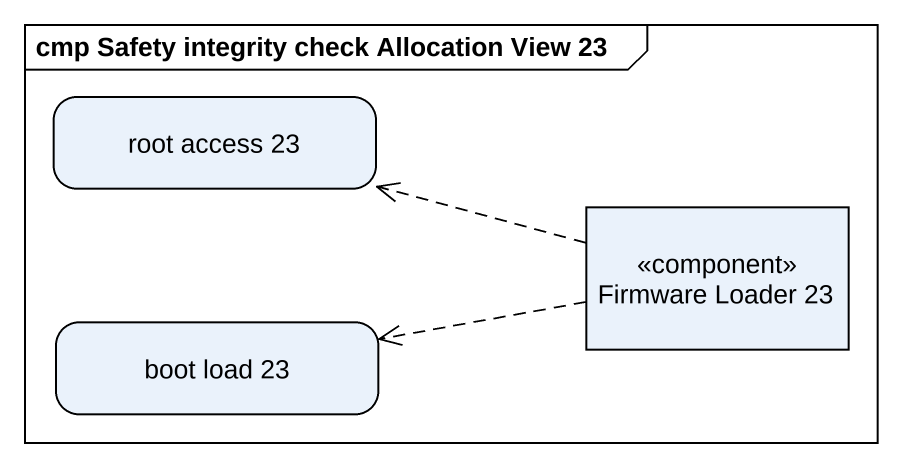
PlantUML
@startuml
mainframe cmp Safety integrity check Allocation View 23
hide empty description
state "root access 23" as root_access_23
state "Firmware Loader 23" as Firmware_Loader_23 <<component>>
state "boot load 23" as boot_load_23
Firmware_Loader_23 -left[dashed]-> root_access_23
Firmware_Loader_23 -left[dashed]-> boot_load_23
@enduml
